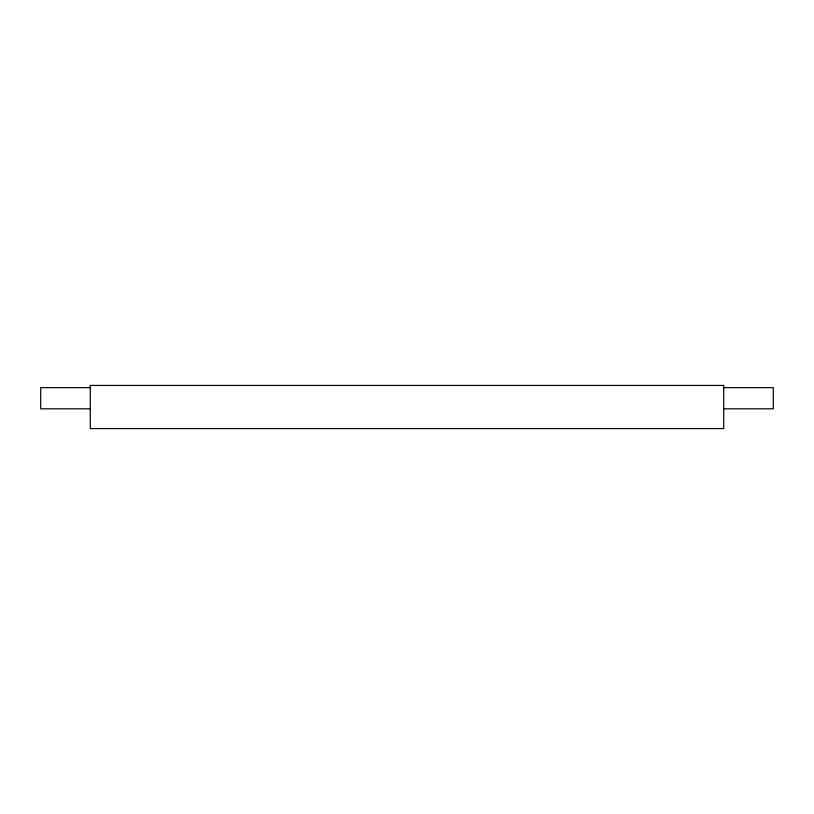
<?xml version="1.0" encoding="UTF-8"?>
<svg xmlns="http://www.w3.org/2000/svg" width="814" height="814" viewBox="0 0 814 814"><rect width="100%" height="100%" fill="white"/><g stroke="black" fill="none" stroke-linecap="round" stroke-linejoin="round"><path stroke-width="1.22" d="M90.273 387.657L40.7 387.657L40.7 408.811L90.273 408.811M723.727 387.657L773.3 387.657L773.3 408.811L723.727 408.811M723.727 385.429L90.273 385.429L90.273 428.571L723.727 428.571L723.727 385.429"/></g></svg>
